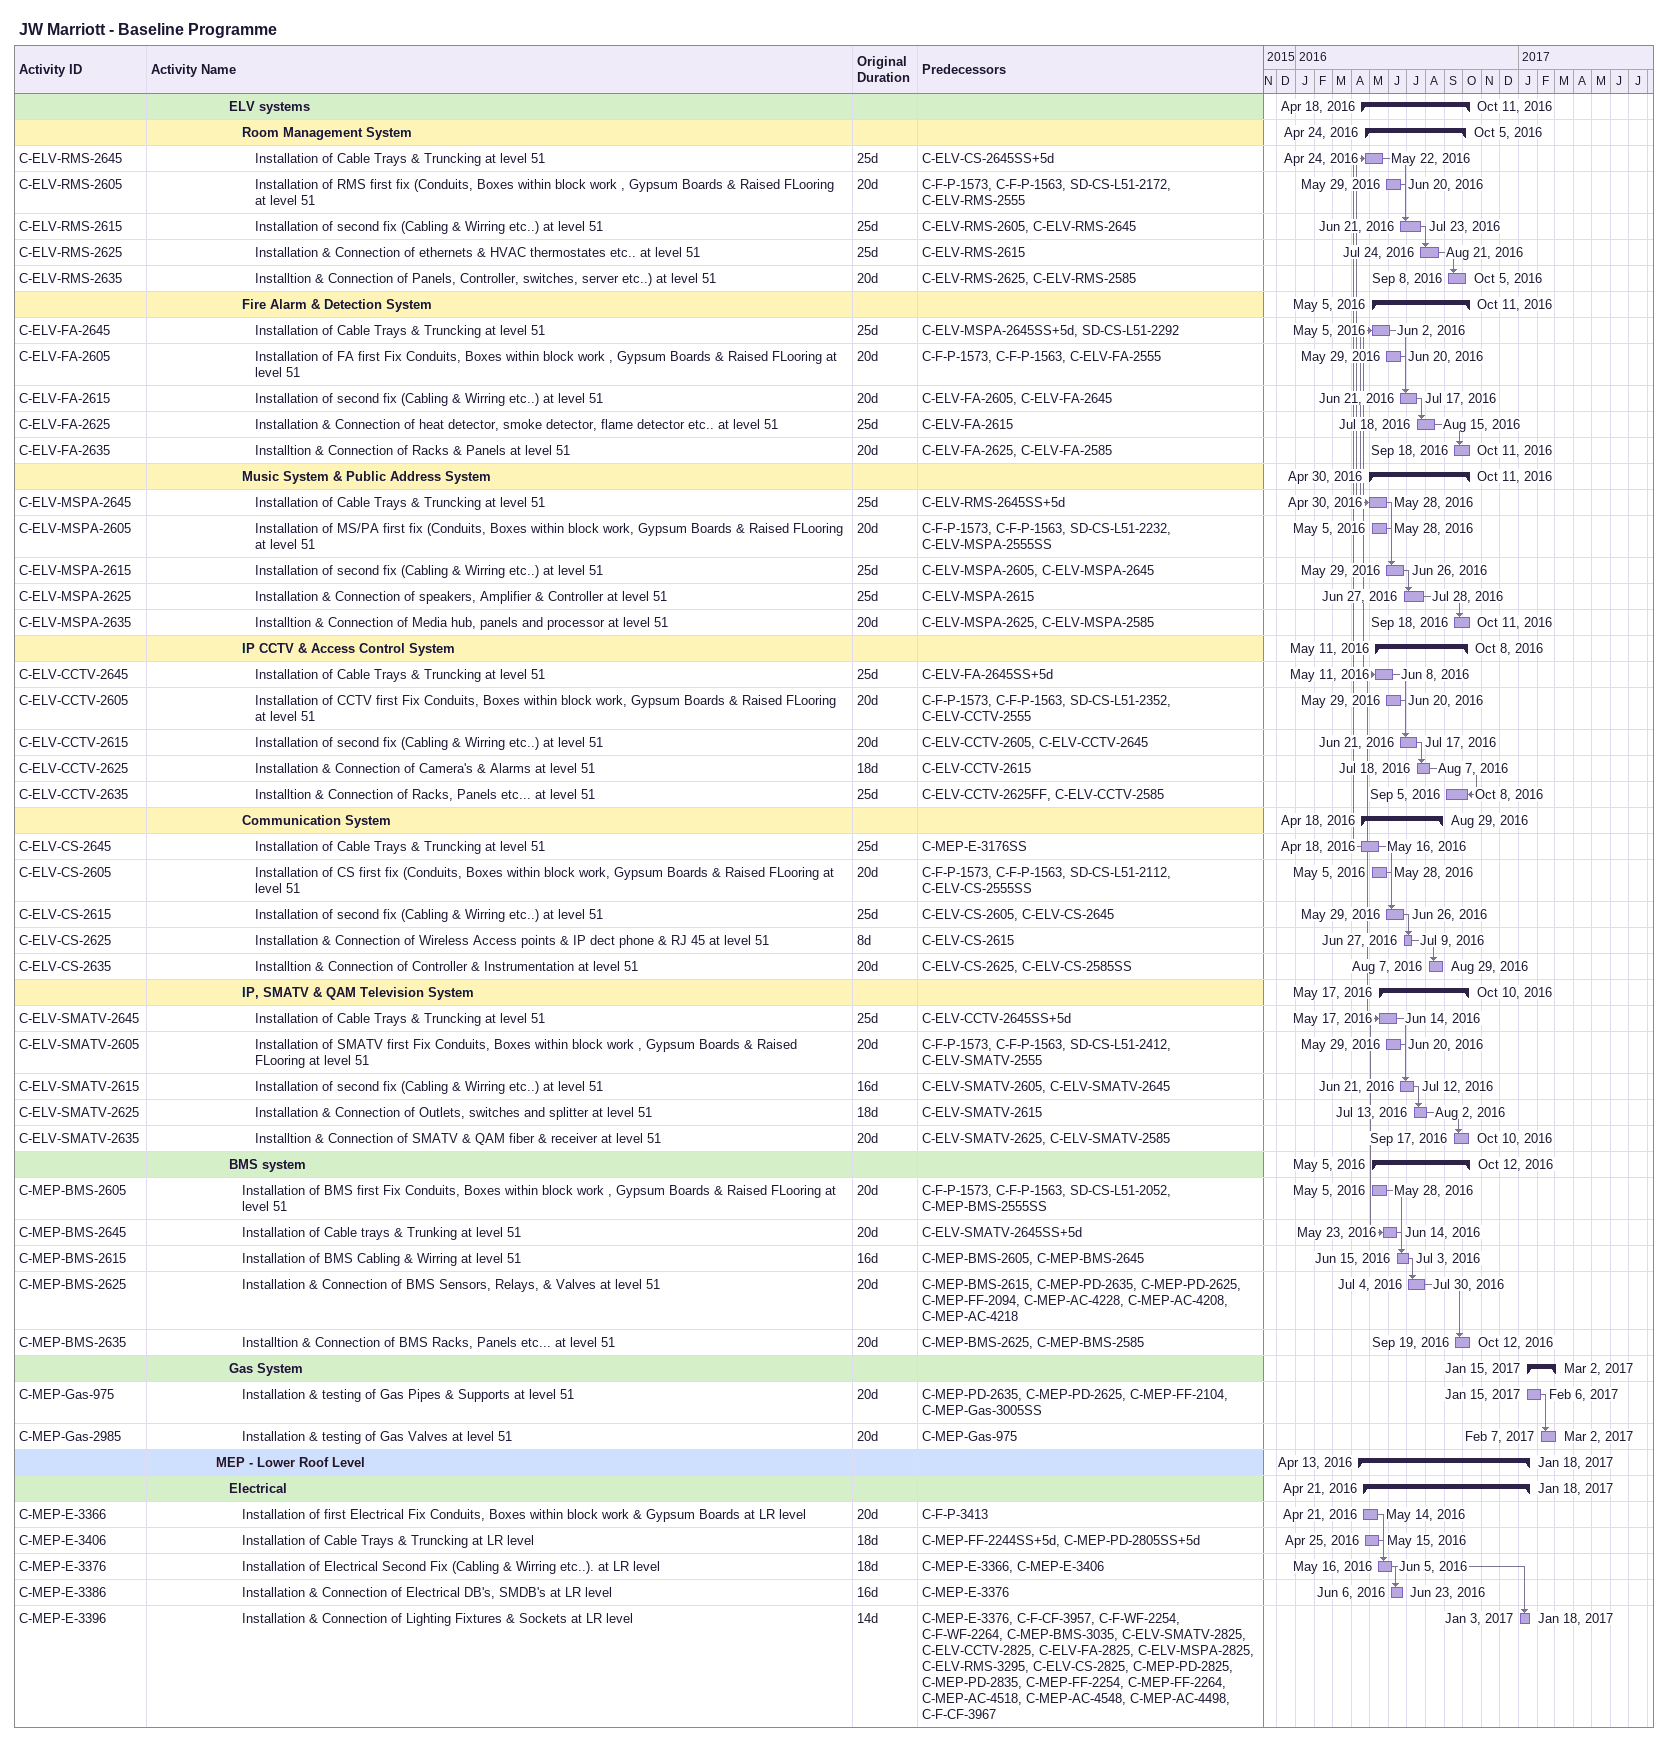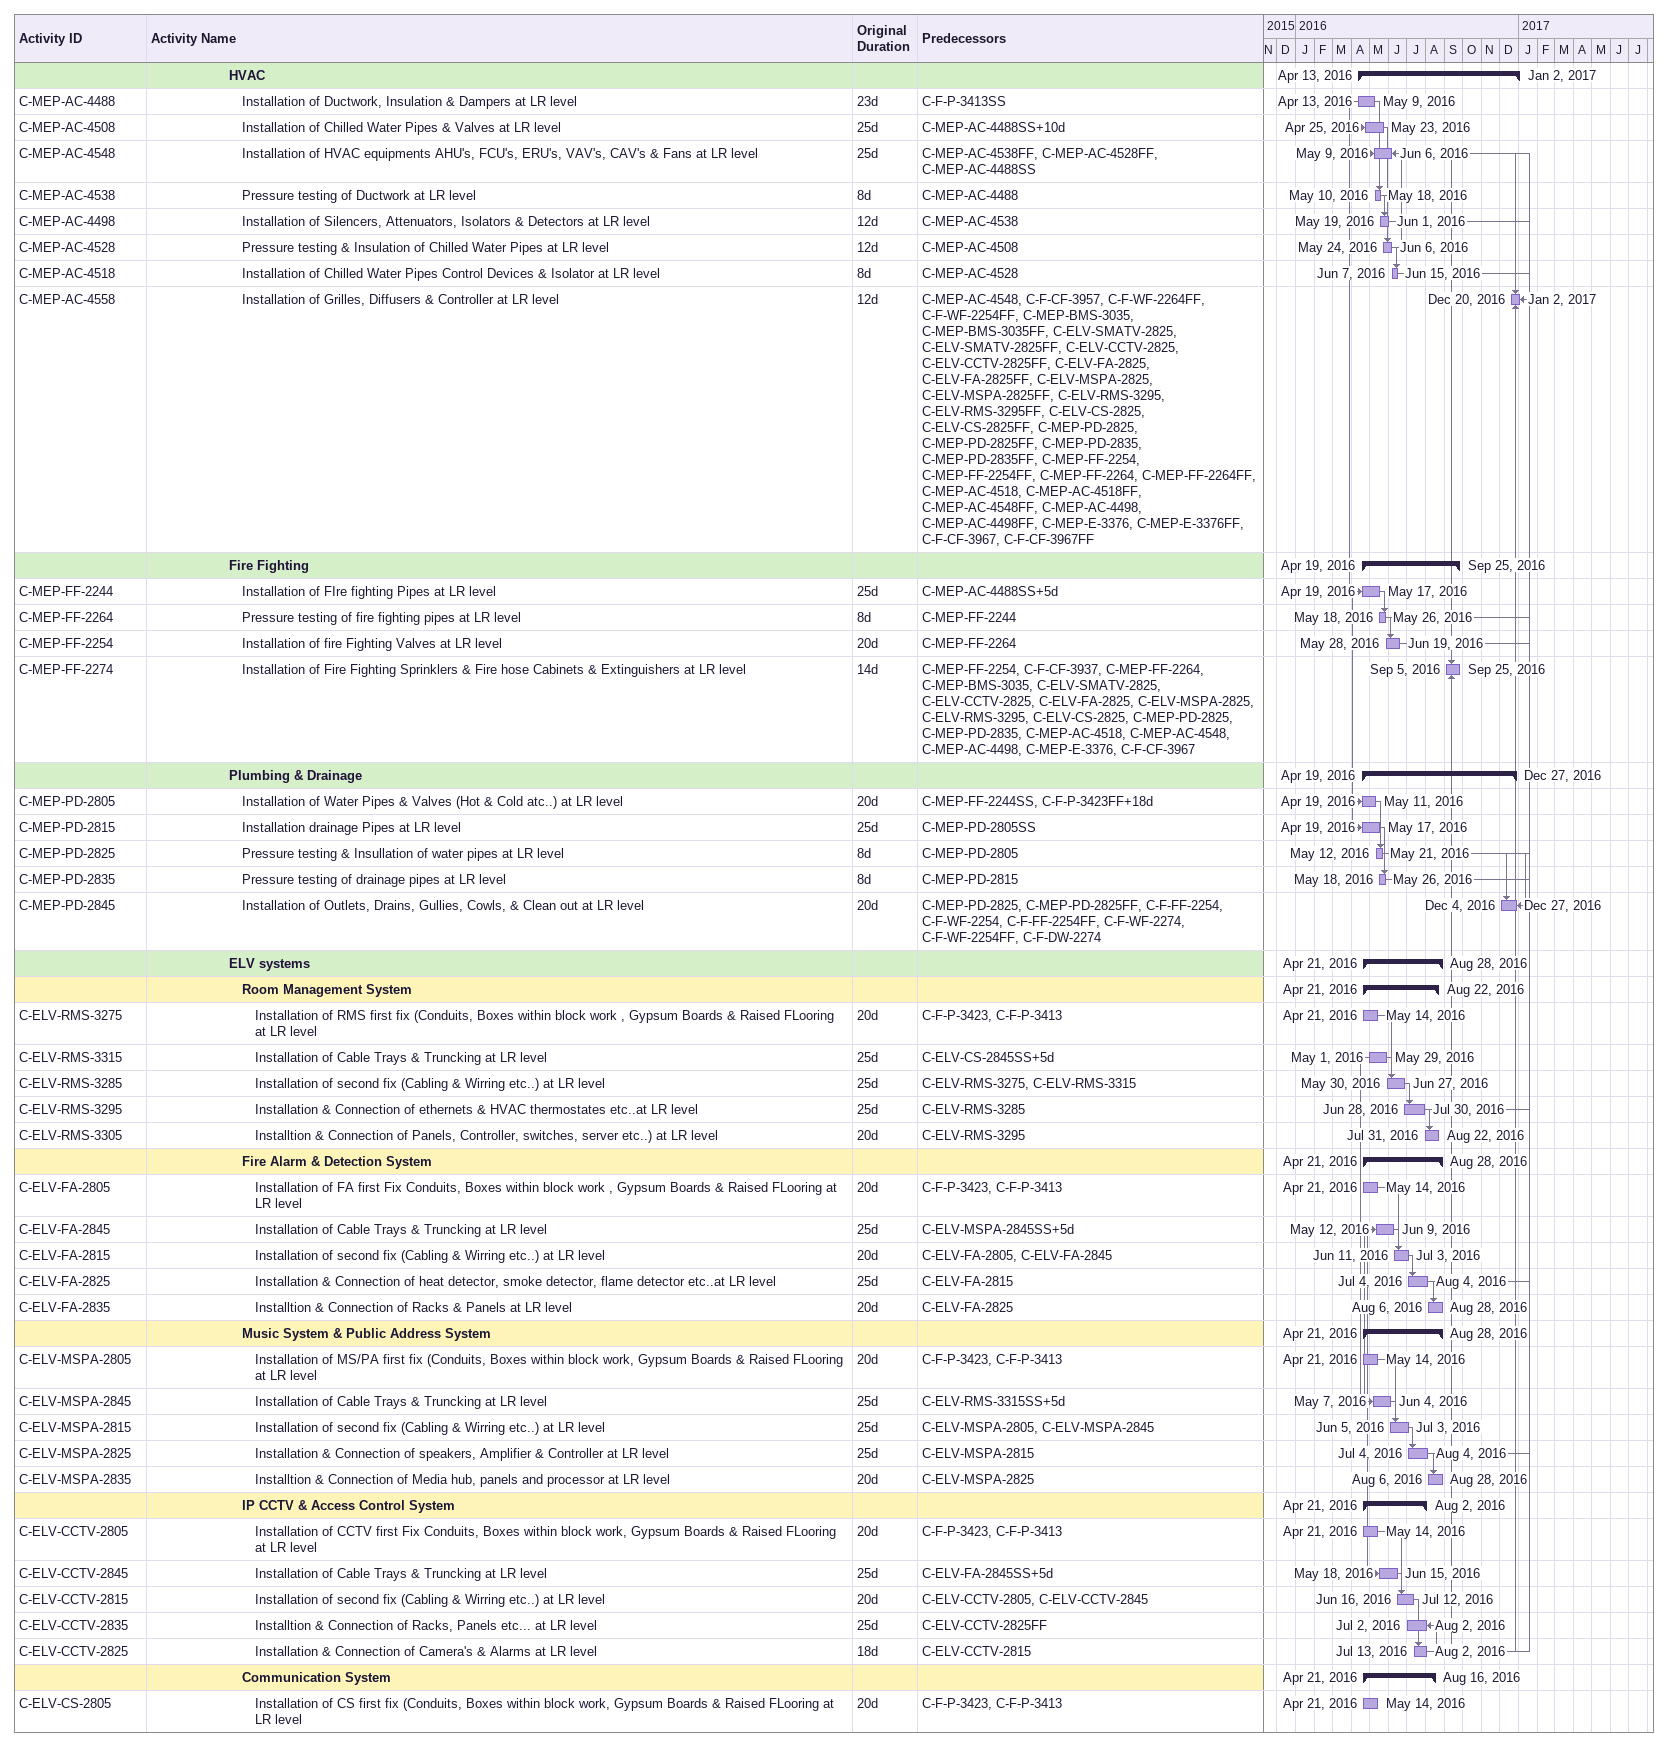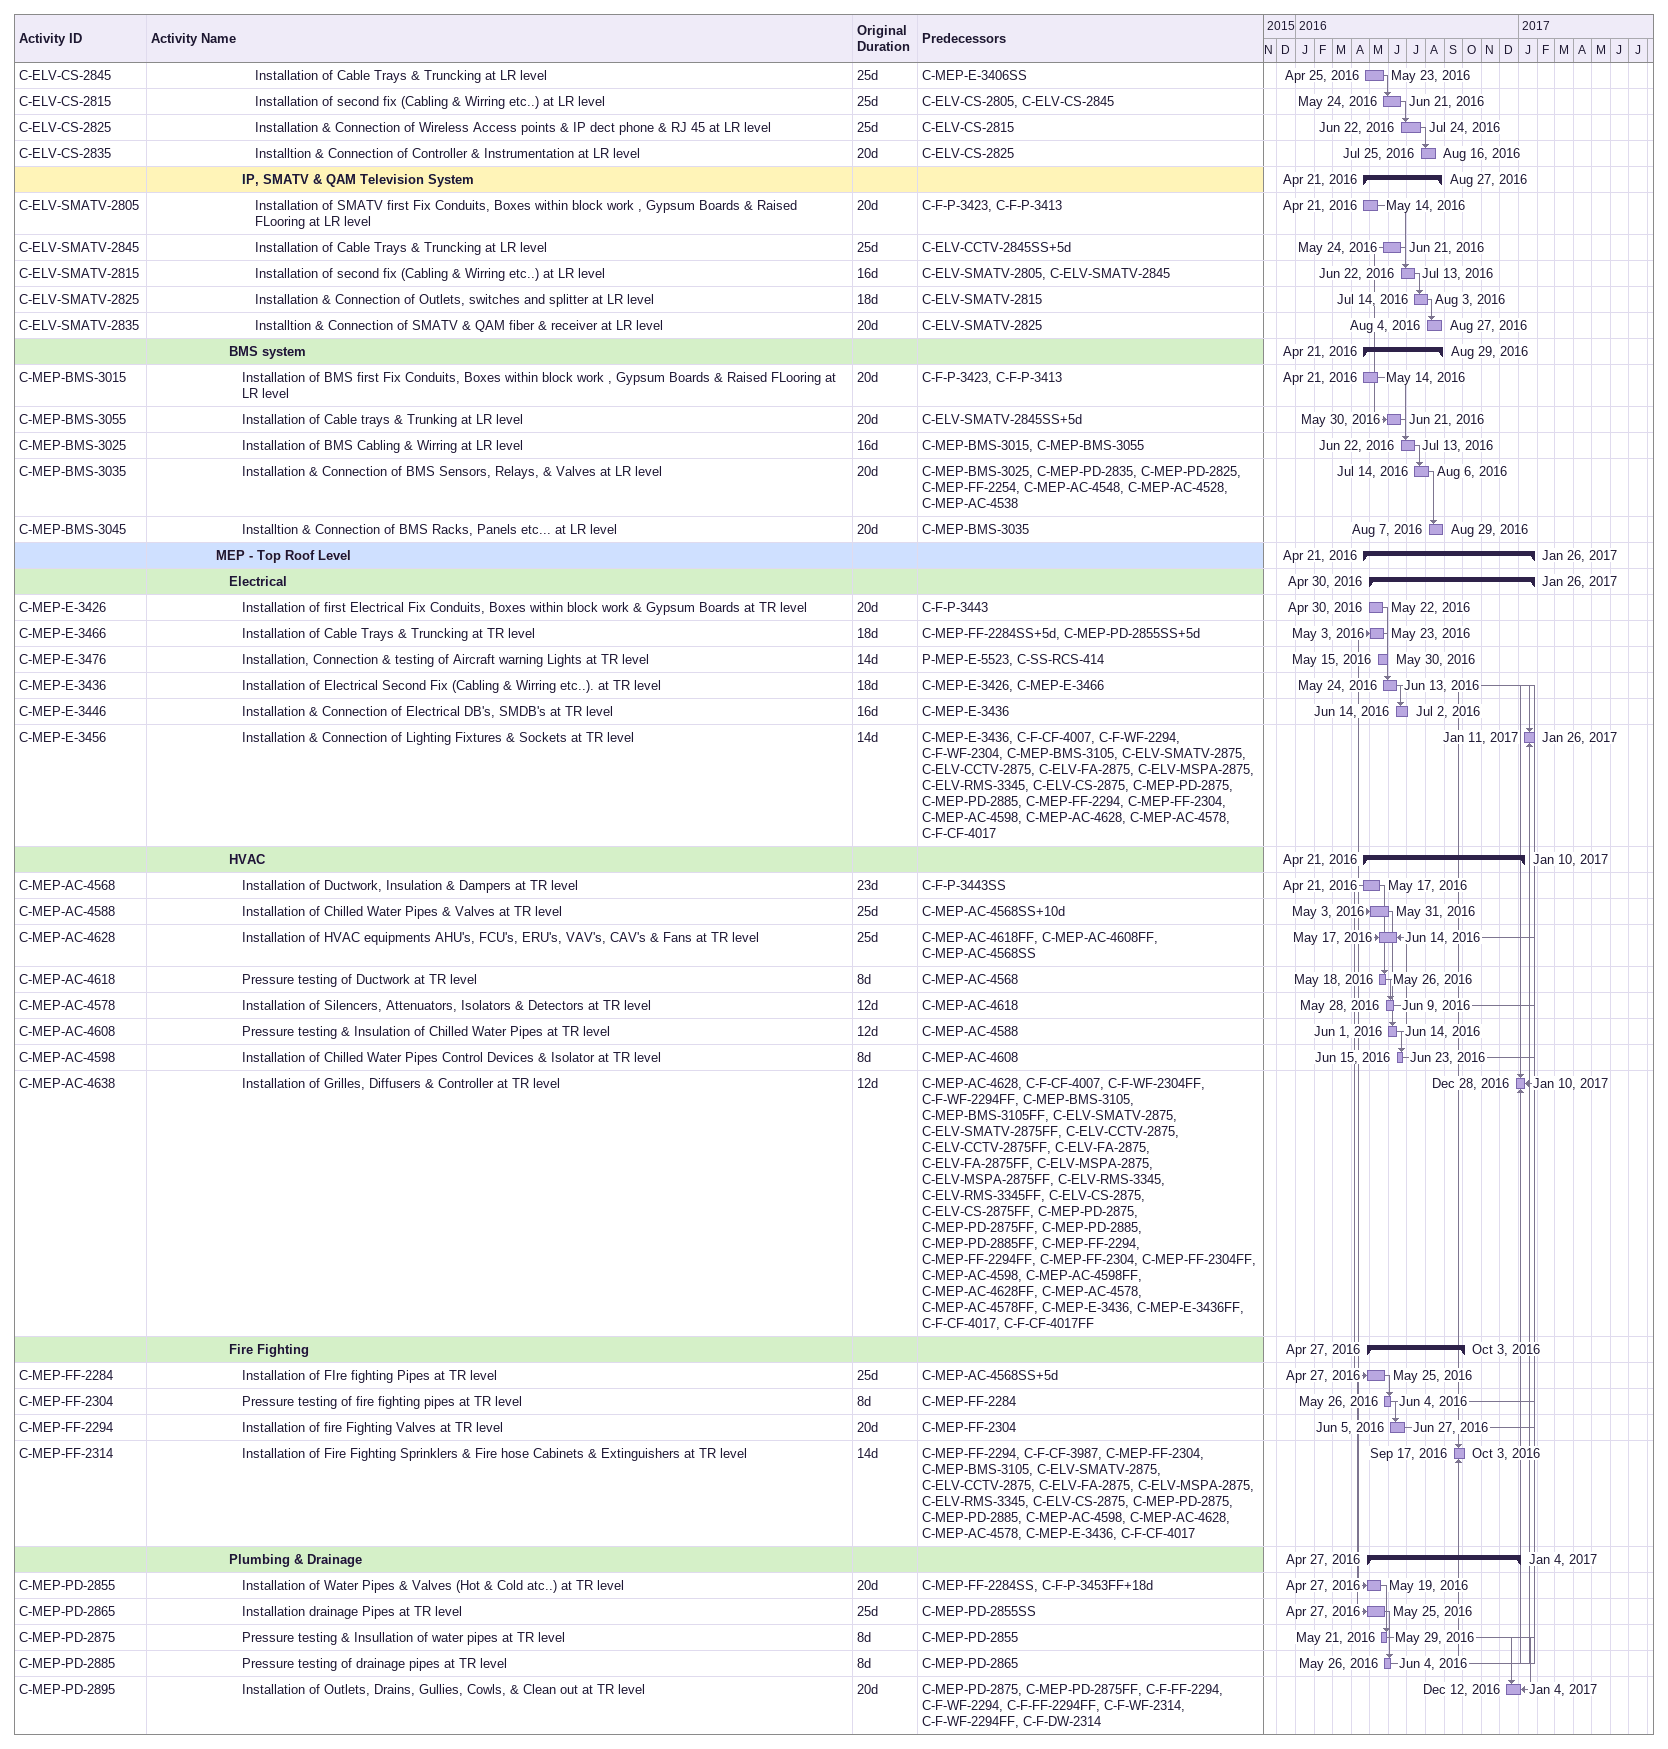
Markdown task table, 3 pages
JW Marriott - Baseline Programme

| ID | Level | Task | Original duration | Start | Finish | Predecessors |
|---|---|---|---|---|---|---|
|  | 7 | **ELV systems** |  | 2016-04-18 | 2016-10-11 |  |
|  | 8 | **Room Management System** |  | 2016-04-24 | 2016-10-05 |  |
| C-ELV-RMS-2645 | 9 | Installation of Cable Trays & Truncking at level 51 | 25d | 2016-04-24 | 2016-05-22 | C-ELV-CS-2645SS+5d |
| C-ELV-RMS-2605 | 9 | Installation of RMS first fix (Conduits, Boxes within block work , Gypsum Boards & Raised FLooring at level 51 | 20d | 2016-05-29 | 2016-06-20 | C-F-P-1573, C-F-P-1563, SD-CS-L51-2172, C-ELV-RMS-2555 |
| C-ELV-RMS-2615 | 9 | Installation of second fix (Cabling & Wirring etc..) at level 51 | 25d | 2016-06-21 | 2016-07-23 | C-ELV-RMS-2605, C-ELV-RMS-2645 |
| C-ELV-RMS-2625 | 9 | Installation & Connection of ethernets & HVAC thermostates etc.. at level 51 | 25d | 2016-07-24 | 2016-08-21 | C-ELV-RMS-2615 |
| C-ELV-RMS-2635 | 9 | Installtion & Connection of Panels, Controller, switches, server etc..) at level 51 | 20d | 2016-09-08 | 2016-10-05 | C-ELV-RMS-2625, C-ELV-RMS-2585 |
|  | 8 | **Fire Alarm & Detection System** |  | 2016-05-05 | 2016-10-11 |  |
| C-ELV-FA-2645 | 9 | Installation of Cable Trays & Truncking at level 51 | 25d | 2016-05-05 | 2016-06-02 | C-ELV-MSPA-2645SS+5d, SD-CS-L51-2292 |
| C-ELV-FA-2605 | 9 | Installation of FA first Fix Conduits, Boxes within block work , Gypsum Boards & Raised FLooring at level 51 | 20d | 2016-05-29 | 2016-06-20 | C-F-P-1573, C-F-P-1563, C-ELV-FA-2555 |
| C-ELV-FA-2615 | 9 | Installation of second fix (Cabling & Wirring etc..) at level 51 | 20d | 2016-06-21 | 2016-07-17 | C-ELV-FA-2605, C-ELV-FA-2645 |
| C-ELV-FA-2625 | 9 | Installation & Connection of heat detector, smoke detector, flame detector etc.. at level 51 | 25d | 2016-07-18 | 2016-08-15 | C-ELV-FA-2615 |
| C-ELV-FA-2635 | 9 | Installtion & Connection of Racks & Panels at level 51 | 20d | 2016-09-18 | 2016-10-11 | C-ELV-FA-2625, C-ELV-FA-2585 |
|  | 8 | **Music System & Public Address System** |  | 2016-04-30 | 2016-10-11 |  |
| C-ELV-MSPA-2645 | 9 | Installation of Cable Trays & Truncking at level 51 | 25d | 2016-04-30 | 2016-05-28 | C-ELV-RMS-2645SS+5d |
| C-ELV-MSPA-2605 | 9 | Installation of MS/PA first fix (Conduits, Boxes within block work, Gypsum Boards & Raised FLooring at level 51 | 20d | 2016-05-05 | 2016-05-28 | C-F-P-1573, C-F-P-1563, SD-CS-L51-2232, C-ELV-MSPA-2555SS |
| C-ELV-MSPA-2615 | 9 | Installation of second fix (Cabling & Wirring etc..) at level 51 | 25d | 2016-05-29 | 2016-06-26 | C-ELV-MSPA-2605, C-ELV-MSPA-2645 |
| C-ELV-MSPA-2625 | 9 | Installation & Connection of speakers, Amplifier & Controller at level 51 | 25d | 2016-06-27 | 2016-07-28 | C-ELV-MSPA-2615 |
| C-ELV-MSPA-2635 | 9 | Installtion & Connection of Media hub, panels and processor at level 51 | 20d | 2016-09-18 | 2016-10-11 | C-ELV-MSPA-2625, C-ELV-MSPA-2585 |
|  | 8 | **IP CCTV & Access Control System** |  | 2016-05-11 | 2016-10-08 |  |
| C-ELV-CCTV-2645 | 9 | Installation of Cable Trays & Truncking at level 51 | 25d | 2016-05-11 | 2016-06-08 | C-ELV-FA-2645SS+5d |
| C-ELV-CCTV-2605 | 9 | Installation of CCTV first Fix Conduits, Boxes within block work, Gypsum Boards & Raised FLooring at level 51 | 20d | 2016-05-29 | 2016-06-20 | C-F-P-1573, C-F-P-1563, SD-CS-L51-2352, C-ELV-CCTV-2555 |
| C-ELV-CCTV-2615 | 9 | Installation of second fix (Cabling & Wirring etc..) at level 51 | 20d | 2016-06-21 | 2016-07-17 | C-ELV-CCTV-2605, C-ELV-CCTV-2645 |
| C-ELV-CCTV-2625 | 9 | Installation & Connection of Camera's & Alarms at level 51 | 18d | 2016-07-18 | 2016-08-07 | C-ELV-CCTV-2615 |
| C-ELV-CCTV-2635 | 9 | Installtion & Connection of Racks, Panels etc... at level 51 | 25d | 2016-09-05 | 2016-10-08 | C-ELV-CCTV-2625FF, C-ELV-CCTV-2585 |
|  | 8 | **Communication System** |  | 2016-04-18 | 2016-08-29 |  |
| C-ELV-CS-2645 | 9 | Installation of Cable Trays & Truncking at level 51 | 25d | 2016-04-18 | 2016-05-16 | C-MEP-E-3176SS |
| C-ELV-CS-2605 | 9 | Installation of CS first fix (Conduits, Boxes within block work, Gypsum Boards & Raised FLooring at level 51 | 20d | 2016-05-05 | 2016-05-28 | C-F-P-1573, C-F-P-1563, SD-CS-L51-2112, C-ELV-CS-2555SS |
| C-ELV-CS-2615 | 9 | Installation of second fix (Cabling & Wirring etc..) at level 51 | 25d | 2016-05-29 | 2016-06-26 | C-ELV-CS-2605, C-ELV-CS-2645 |
| C-ELV-CS-2625 | 9 | Installation & Connection of Wireless Access points & IP dect phone & RJ 45 at level 51 | 8d | 2016-06-27 | 2016-07-09 | C-ELV-CS-2615 |
| C-ELV-CS-2635 | 9 | Installtion & Connection of Controller & Instrumentation at level 51 | 20d | 2016-08-07 | 2016-08-29 | C-ELV-CS-2625, C-ELV-CS-2585SS |
|  | 8 | **IP, SMATV & QAM Television System** |  | 2016-05-17 | 2016-10-10 |  |
| C-ELV-SMATV-2645 | 9 | Installation of Cable Trays & Truncking at level 51 | 25d | 2016-05-17 | 2016-06-14 | C-ELV-CCTV-2645SS+5d |
| C-ELV-SMATV-2605 | 9 | Installation of SMATV first Fix Conduits, Boxes within block work , Gypsum Boards & Raised FLooring at level 51 | 20d | 2016-05-29 | 2016-06-20 | C-F-P-1573, C-F-P-1563, SD-CS-L51-2412, C-ELV-SMATV-2555 |
| C-ELV-SMATV-2615 | 9 | Installation of second fix (Cabling & Wirring etc..) at level 51 | 16d | 2016-06-21 | 2016-07-12 | C-ELV-SMATV-2605, C-ELV-SMATV-2645 |
| C-ELV-SMATV-2625 | 9 | Installation & Connection of Outlets, switches and splitter at level 51 | 18d | 2016-07-13 | 2016-08-02 | C-ELV-SMATV-2615 |
| C-ELV-SMATV-2635 | 9 | Installtion & Connection of SMATV & QAM fiber & receiver at level 51 | 20d | 2016-09-17 | 2016-10-10 | C-ELV-SMATV-2625, C-ELV-SMATV-2585 |
|  | 7 | **BMS system** |  | 2016-05-05 | 2016-10-12 |  |
| C-MEP-BMS-2605 | 8 | Installation of BMS first Fix Conduits, Boxes within block work , Gypsum Boards & Raised FLooring at level 51 | 20d | 2016-05-05 | 2016-05-28 | C-F-P-1573, C-F-P-1563, SD-CS-L51-2052, C-MEP-BMS-2555SS |
| C-MEP-BMS-2645 | 8 | Installation of Cable trays & Trunking at level 51 | 20d | 2016-05-23 | 2016-06-14 | C-ELV-SMATV-2645SS+5d |
| C-MEP-BMS-2615 | 8 | Installation of BMS Cabling & Wirring at level 51 | 16d | 2016-06-15 | 2016-07-03 | C-MEP-BMS-2605, C-MEP-BMS-2645 |
| C-MEP-BMS-2625 | 8 | Installation & Connection of BMS Sensors, Relays, & Valves at level 51 | 20d | 2016-07-04 | 2016-07-30 | C-MEP-BMS-2615, C-MEP-PD-2635, C-MEP-PD-2625, C-MEP-FF-2094, C-MEP-AC-4228, C-MEP-AC-4208, C-MEP-AC-4218 |
| C-MEP-BMS-2635 | 8 | Installtion & Connection of BMS Racks, Panels etc... at level 51 | 20d | 2016-09-19 | 2016-10-12 | C-MEP-BMS-2625, C-MEP-BMS-2585 |
|  | 7 | **Gas System** |  | 2017-01-15 | 2017-03-02 |  |
| C-MEP-Gas-975 | 8 | Installation & testing of Gas Pipes & Supports at level 51 | 20d | 2017-01-15 | 2017-02-06 | C-MEP-PD-2635, C-MEP-PD-2625, C-MEP-FF-2104, C-MEP-Gas-3005SS |
| C-MEP-Gas-2985 | 8 | Installation & testing of Gas Valves at level 51 | 20d | 2017-02-07 | 2017-03-02 | C-MEP-Gas-975 |
|  | 6 | **MEP - Lower Roof Level** |  | 2016-04-13 | 2017-01-18 |  |
|  | 7 | **Electrical** |  | 2016-04-21 | 2017-01-18 |  |
| C-MEP-E-3366 | 8 | Installation of first Electrical Fix Conduits, Boxes within block work & Gypsum Boards at LR level | 20d | 2016-04-21 | 2016-05-14 | C-F-P-3413 |
| C-MEP-E-3406 | 8 | Installation of Cable Trays & Truncking at LR level | 18d | 2016-04-25 | 2016-05-15 | C-MEP-FF-2244SS+5d, C-MEP-PD-2805SS+5d |
| C-MEP-E-3376 | 8 | Installation of Electrical Second Fix (Cabling & Wirring etc..). at LR level | 18d | 2016-05-16 | 2016-06-05 | C-MEP-E-3366, C-MEP-E-3406 |
| C-MEP-E-3386 | 8 | Installation & Connection of Electrical DB's, SMDB's at LR level | 16d | 2016-06-06 | 2016-06-23 | C-MEP-E-3376 |
| C-MEP-E-3396 | 8 | Installation & Connection of Lighting Fixtures & Sockets at LR level | 14d | 2017-01-03 | 2017-01-18 | C-MEP-E-3376, C-F-CF-3957, C-F-WF-2254, C-F-WF-2264, C-MEP-BMS-3035, C-ELV-SMATV-2825, C-ELV-CCTV-2825, C-ELV-FA-2825, C-ELV-MSPA-2825, C-ELV-RMS-3295, C-ELV-CS-2825, C-MEP-PD-2825, C-MEP-PD-2835, C-MEP-FF-2254, C-MEP-FF-2264, C-MEP-AC-4518, C-MEP-AC-4548, C-MEP-AC-4498, C-F-CF-3967 |
|  | 7 | **HVAC** |  | 2016-04-13 | 2017-01-02 |  |
| C-MEP-AC-4488 | 8 | Installation of Ductwork, Insulation & Dampers at LR level | 23d | 2016-04-13 | 2016-05-09 | C-F-P-3413SS |
| C-MEP-AC-4508 | 8 | Installation of Chilled Water Pipes & Valves at LR level | 25d | 2016-04-25 | 2016-05-23 | C-MEP-AC-4488SS+10d |
| C-MEP-AC-4548 | 8 | Installation of HVAC equipments AHU's, FCU's, ERU's, VAV's, CAV's & Fans at LR level | 25d | 2016-05-09 | 2016-06-06 | C-MEP-AC-4538FF, C-MEP-AC-4528FF, C-MEP-AC-4488SS |
| C-MEP-AC-4538 | 8 | Pressure testing of Ductwork at LR level | 8d | 2016-05-10 | 2016-05-18 | C-MEP-AC-4488 |
| C-MEP-AC-4498 | 8 | Installation of Silencers, Attenuators, Isolators & Detectors at LR level | 12d | 2016-05-19 | 2016-06-01 | C-MEP-AC-4538 |
| C-MEP-AC-4528 | 8 | Pressure testing & Insulation of Chilled Water Pipes at LR level | 12d | 2016-05-24 | 2016-06-06 | C-MEP-AC-4508 |
| C-MEP-AC-4518 | 8 | Installation of Chilled Water Pipes Control Devices & Isolator at LR level | 8d | 2016-06-07 | 2016-06-15 | C-MEP-AC-4528 |
| C-MEP-AC-4558 | 8 | Installation of Grilles, Diffusers & Controller at LR level | 12d | 2016-12-20 | 2017-01-02 | C-MEP-AC-4548, C-F-CF-3957, C-F-WF-2264FF, C-F-WF-2254FF, C-MEP-BMS-3035, C-MEP-BMS-3035FF, C-ELV-SMATV-2825, C-ELV-SMATV-2825FF, C-ELV-CCTV-2825, C-ELV-CCTV-2825FF, C-ELV-FA-2825, C-ELV-FA-2825FF, C-ELV-MSPA-2825, C-ELV-MSPA-2825FF, C-ELV-RMS-3295, C-ELV-RMS-3295FF, C-ELV-CS-2825, C-ELV-CS-2825FF, C-MEP-PD-2825, C-MEP-PD-2825FF, C-MEP-PD-2835, C-MEP-PD-2835FF, C-MEP-FF-2254, C-MEP-FF-2254FF, C-MEP-FF-2264, C-MEP-FF-2264FF, C-MEP-AC-4518, C-MEP-AC-4518FF, C-MEP-AC-4548FF, C-MEP-AC-4498, C-MEP-AC-4498FF, C-MEP-E-3376, C-MEP-E-3376FF, C-F-CF-3967, C-F-CF-3967FF |
|  | 7 | **Fire Fighting** |  | 2016-04-19 | 2016-09-25 |  |
| C-MEP-FF-2244 | 8 | Installation of FIre fighting Pipes at LR level | 25d | 2016-04-19 | 2016-05-17 | C-MEP-AC-4488SS+5d |
| C-MEP-FF-2264 | 8 | Pressure testing of fire fighting pipes at LR level | 8d | 2016-05-18 | 2016-05-26 | C-MEP-FF-2244 |
| C-MEP-FF-2254 | 8 | Installation of fire Fighting Valves at LR level | 20d | 2016-05-28 | 2016-06-19 | C-MEP-FF-2264 |
| C-MEP-FF-2274 | 8 | Installation of Fire Fighting Sprinklers & Fire hose Cabinets & Extinguishers at LR level | 14d | 2016-09-05 | 2016-09-25 | C-MEP-FF-2254, C-F-CF-3937, C-MEP-FF-2264, C-MEP-BMS-3035, C-ELV-SMATV-2825, C-ELV-CCTV-2825, C-ELV-FA-2825, C-ELV-MSPA-2825, C-ELV-RMS-3295, C-ELV-CS-2825, C-MEP-PD-2825, C-MEP-PD-2835, C-MEP-AC-4518, C-MEP-AC-4548, C-MEP-AC-4498, C-MEP-E-3376, C-F-CF-3967 |
|  | 7 | **Plumbing & Drainage** |  | 2016-04-19 | 2016-12-27 |  |
| C-MEP-PD-2805 | 8 | Installation of Water Pipes & Valves (Hot & Cold atc..) at LR level | 20d | 2016-04-19 | 2016-05-11 | C-MEP-FF-2244SS, C-F-P-3423FF+18d |
| C-MEP-PD-2815 | 8 | Installation drainage Pipes at LR level | 25d | 2016-04-19 | 2016-05-17 | C-MEP-PD-2805SS |
| C-MEP-PD-2825 | 8 | Pressure testing & Insullation of water pipes at LR level | 8d | 2016-05-12 | 2016-05-21 | C-MEP-PD-2805 |
| C-MEP-PD-2835 | 8 | Pressure testing of drainage pipes at LR level | 8d | 2016-05-18 | 2016-05-26 | C-MEP-PD-2815 |
| C-MEP-PD-2845 | 8 | Installation of Outlets, Drains, Gullies, Cowls, & Clean out at LR level | 20d | 2016-12-04 | 2016-12-27 | C-MEP-PD-2825, C-MEP-PD-2825FF, C-F-FF-2254, C-F-WF-2254, C-F-FF-2254FF, C-F-WF-2274, C-F-WF-2254FF, C-F-DW-2274 |
|  | 7 | **ELV systems** |  | 2016-04-21 | 2016-08-28 |  |
|  | 8 | **Room Management System** |  | 2016-04-21 | 2016-08-22 |  |
| C-ELV-RMS-3275 | 9 | Installation of RMS first fix (Conduits, Boxes within block work , Gypsum Boards & Raised FLooring at LR level | 20d | 2016-04-21 | 2016-05-14 | C-F-P-3423, C-F-P-3413 |
| C-ELV-RMS-3315 | 9 | Installation of Cable Trays & Truncking at LR level | 25d | 2016-05-01 | 2016-05-29 | C-ELV-CS-2845SS+5d |
| C-ELV-RMS-3285 | 9 | Installation of second fix (Cabling & Wirring etc..) at LR level | 25d | 2016-05-30 | 2016-06-27 | C-ELV-RMS-3275, C-ELV-RMS-3315 |
| C-ELV-RMS-3295 | 9 | Installation & Connection of ethernets & HVAC thermostates etc..at LR level | 25d | 2016-06-28 | 2016-07-30 | C-ELV-RMS-3285 |
| C-ELV-RMS-3305 | 9 | Installtion & Connection of Panels, Controller, switches, server etc..) at LR level | 20d | 2016-07-31 | 2016-08-22 | C-ELV-RMS-3295 |
|  | 8 | **Fire Alarm & Detection System** |  | 2016-04-21 | 2016-08-28 |  |
| C-ELV-FA-2805 | 9 | Installation of FA first Fix Conduits, Boxes within block work , Gypsum Boards & Raised FLooring at LR level | 20d | 2016-04-21 | 2016-05-14 | C-F-P-3423, C-F-P-3413 |
| C-ELV-FA-2845 | 9 | Installation of Cable Trays & Truncking at LR level | 25d | 2016-05-12 | 2016-06-09 | C-ELV-MSPA-2845SS+5d |
| C-ELV-FA-2815 | 9 | Installation of second fix (Cabling & Wirring etc..) at LR level | 20d | 2016-06-11 | 2016-07-03 | C-ELV-FA-2805, C-ELV-FA-2845 |
| C-ELV-FA-2825 | 9 | Installation & Connection of heat detector, smoke detector, flame detector etc..at LR level | 25d | 2016-07-04 | 2016-08-04 | C-ELV-FA-2815 |
| C-ELV-FA-2835 | 9 | Installtion & Connection of Racks & Panels at LR level | 20d | 2016-08-06 | 2016-08-28 | C-ELV-FA-2825 |
|  | 8 | **Music System & Public Address System** |  | 2016-04-21 | 2016-08-28 |  |
| C-ELV-MSPA-2805 | 9 | Installation of MS/PA first fix (Conduits, Boxes within block work, Gypsum Boards & Raised FLooring at LR level | 20d | 2016-04-21 | 2016-05-14 | C-F-P-3423, C-F-P-3413 |
| C-ELV-MSPA-2845 | 9 | Installation of Cable Trays & Truncking at LR level | 25d | 2016-05-07 | 2016-06-04 | C-ELV-RMS-3315SS+5d |
| C-ELV-MSPA-2815 | 9 | Installation of second fix (Cabling & Wirring etc..) at LR level | 25d | 2016-06-05 | 2016-07-03 | C-ELV-MSPA-2805, C-ELV-MSPA-2845 |
| C-ELV-MSPA-2825 | 9 | Installation & Connection of speakers, Amplifier & Controller at LR level | 25d | 2016-07-04 | 2016-08-04 | C-ELV-MSPA-2815 |
| C-ELV-MSPA-2835 | 9 | Installtion & Connection of Media hub, panels and processor at LR level | 20d | 2016-08-06 | 2016-08-28 | C-ELV-MSPA-2825 |
|  | 8 | **IP CCTV & Access Control System** |  | 2016-04-21 | 2016-08-02 |  |
| C-ELV-CCTV-2805 | 9 | Installation of CCTV first Fix Conduits, Boxes within block work, Gypsum Boards & Raised FLooring at LR level | 20d | 2016-04-21 | 2016-05-14 | C-F-P-3423, C-F-P-3413 |
| C-ELV-CCTV-2845 | 9 | Installation of Cable Trays & Truncking at LR level | 25d | 2016-05-18 | 2016-06-15 | C-ELV-FA-2845SS+5d |
| C-ELV-CCTV-2815 | 9 | Installation of second fix (Cabling & Wirring etc..) at LR level | 20d | 2016-06-16 | 2016-07-12 | C-ELV-CCTV-2805, C-ELV-CCTV-2845 |
| C-ELV-CCTV-2835 | 9 | Installtion & Connection of Racks, Panels etc... at LR level | 25d | 2016-07-02 | 2016-08-02 | C-ELV-CCTV-2825FF |
| C-ELV-CCTV-2825 | 9 | Installation & Connection of Camera's & Alarms at LR level | 18d | 2016-07-13 | 2016-08-02 | C-ELV-CCTV-2815 |
|  | 8 | **Communication System** |  | 2016-04-21 | 2016-08-16 |  |
| C-ELV-CS-2805 | 9 | Installation of CS first fix (Conduits, Boxes within block work, Gypsum Boards & Raised FLooring at LR level | 20d | 2016-04-21 | 2016-05-14 | C-F-P-3423, C-F-P-3413 |
| C-ELV-CS-2845 | 9 | Installation of Cable Trays & Truncking at LR level | 25d | 2016-04-25 | 2016-05-23 | C-MEP-E-3406SS |
| C-ELV-CS-2815 | 9 | Installation of second fix (Cabling & Wirring etc..) at LR level | 25d | 2016-05-24 | 2016-06-21 | C-ELV-CS-2805, C-ELV-CS-2845 |
| C-ELV-CS-2825 | 9 | Installation & Connection of Wireless Access points & IP dect phone & RJ 45 at LR level | 25d | 2016-06-22 | 2016-07-24 | C-ELV-CS-2815 |
| C-ELV-CS-2835 | 9 | Installtion & Connection of Controller & Instrumentation at LR level | 20d | 2016-07-25 | 2016-08-16 | C-ELV-CS-2825 |
|  | 8 | **IP, SMATV & QAM Television System** |  | 2016-04-21 | 2016-08-27 |  |
| C-ELV-SMATV-2805 | 9 | Installation of SMATV first Fix Conduits, Boxes within block work , Gypsum Boards & Raised FLooring at LR level | 20d | 2016-04-21 | 2016-05-14 | C-F-P-3423, C-F-P-3413 |
| C-ELV-SMATV-2845 | 9 | Installation of Cable Trays & Truncking at LR level | 25d | 2016-05-24 | 2016-06-21 | C-ELV-CCTV-2845SS+5d |
| C-ELV-SMATV-2815 | 9 | Installation of second fix (Cabling & Wirring etc..) at LR level | 16d | 2016-06-22 | 2016-07-13 | C-ELV-SMATV-2805, C-ELV-SMATV-2845 |
| C-ELV-SMATV-2825 | 9 | Installation & Connection of Outlets, switches and splitter at LR level | 18d | 2016-07-14 | 2016-08-03 | C-ELV-SMATV-2815 |
| C-ELV-SMATV-2835 | 9 | Installtion & Connection of SMATV & QAM fiber & receiver at LR level | 20d | 2016-08-04 | 2016-08-27 | C-ELV-SMATV-2825 |
|  | 7 | **BMS system** |  | 2016-04-21 | 2016-08-29 |  |
| C-MEP-BMS-3015 | 8 | Installation of BMS first Fix Conduits, Boxes within block work , Gypsum Boards & Raised FLooring at LR level | 20d | 2016-04-21 | 2016-05-14 | C-F-P-3423, C-F-P-3413 |
| C-MEP-BMS-3055 | 8 | Installation of Cable trays & Trunking at LR level | 20d | 2016-05-30 | 2016-06-21 | C-ELV-SMATV-2845SS+5d |
| C-MEP-BMS-3025 | 8 | Installation of BMS Cabling & Wirring at LR level | 16d | 2016-06-22 | 2016-07-13 | C-MEP-BMS-3015, C-MEP-BMS-3055 |
| C-MEP-BMS-3035 | 8 | Installation & Connection of BMS Sensors, Relays, & Valves at LR level | 20d | 2016-07-14 | 2016-08-06 | C-MEP-BMS-3025, C-MEP-PD-2835, C-MEP-PD-2825, C-MEP-FF-2254, C-MEP-AC-4548, C-MEP-AC-4528, C-MEP-AC-4538 |
| C-MEP-BMS-3045 | 8 | Installtion & Connection of BMS Racks, Panels etc... at LR level | 20d | 2016-08-07 | 2016-08-29 | C-MEP-BMS-3035 |
|  | 6 | **MEP - Top Roof Level** |  | 2016-04-21 | 2017-01-26 |  |
|  | 7 | **Electrical** |  | 2016-04-30 | 2017-01-26 |  |
| C-MEP-E-3426 | 8 | Installation of first Electrical Fix Conduits, Boxes within block work & Gypsum Boards at TR level | 20d | 2016-04-30 | 2016-05-22 | C-F-P-3443 |
| C-MEP-E-3466 | 8 | Installation of Cable Trays & Truncking at TR level | 18d | 2016-05-03 | 2016-05-23 | C-MEP-FF-2284SS+5d, C-MEP-PD-2855SS+5d |
| C-MEP-E-3476 | 8 | Installation, Connection & testing of Aircraft warning Lights at TR level | 14d | 2016-05-15 | 2016-05-30 | P-MEP-E-5523, C-SS-RCS-414 |
| C-MEP-E-3436 | 8 | Installation of Electrical Second Fix (Cabling & Wirring etc..). at TR level | 18d | 2016-05-24 | 2016-06-13 | C-MEP-E-3426, C-MEP-E-3466 |
| C-MEP-E-3446 | 8 | Installation & Connection of Electrical DB's, SMDB's at TR level | 16d | 2016-06-14 | 2016-07-02 | C-MEP-E-3436 |
| C-MEP-E-3456 | 8 | Installation & Connection of Lighting Fixtures & Sockets at TR level | 14d | 2017-01-11 | 2017-01-26 | C-MEP-E-3436, C-F-CF-4007, C-F-WF-2294, C-F-WF-2304, C-MEP-BMS-3105, C-ELV-SMATV-2875, C-ELV-CCTV-2875, C-ELV-FA-2875, C-ELV-MSPA-2875, C-ELV-RMS-3345, C-ELV-CS-2875, C-MEP-PD-2875, C-MEP-PD-2885, C-MEP-FF-2294, C-MEP-FF-2304, C-MEP-AC-4598, C-MEP-AC-4628, C-MEP-AC-4578, C-F-CF-4017 |
|  | 7 | **HVAC** |  | 2016-04-21 | 2017-01-10 |  |
| C-MEP-AC-4568 | 8 | Installation of Ductwork, Insulation & Dampers at TR level | 23d | 2016-04-21 | 2016-05-17 | C-F-P-3443SS |
| C-MEP-AC-4588 | 8 | Installation of Chilled Water Pipes & Valves at TR level | 25d | 2016-05-03 | 2016-05-31 | C-MEP-AC-4568SS+10d |
| C-MEP-AC-4628 | 8 | Installation of HVAC equipments AHU's, FCU's, ERU's, VAV's, CAV's & Fans at TR level | 25d | 2016-05-17 | 2016-06-14 | C-MEP-AC-4618FF, C-MEP-AC-4608FF, C-MEP-AC-4568SS |
| C-MEP-AC-4618 | 8 | Pressure testing of Ductwork at TR level | 8d | 2016-05-18 | 2016-05-26 | C-MEP-AC-4568 |
| C-MEP-AC-4578 | 8 | Installation of Silencers, Attenuators, Isolators & Detectors at TR level | 12d | 2016-05-28 | 2016-06-09 | C-MEP-AC-4618 |
| C-MEP-AC-4608 | 8 | Pressure testing & Insulation of Chilled Water Pipes at TR level | 12d | 2016-06-01 | 2016-06-14 | C-MEP-AC-4588 |
| C-MEP-AC-4598 | 8 | Installation of Chilled Water Pipes Control Devices & Isolator at TR level | 8d | 2016-06-15 | 2016-06-23 | C-MEP-AC-4608 |
| C-MEP-AC-4638 | 8 | Installation of Grilles, Diffusers & Controller at TR level | 12d | 2016-12-28 | 2017-01-10 | C-MEP-AC-4628, C-F-CF-4007, C-F-WF-2304FF, C-F-WF-2294FF, C-MEP-BMS-3105, C-MEP-BMS-3105FF, C-ELV-SMATV-2875, C-ELV-SMATV-2875FF, C-ELV-CCTV-2875, C-ELV-CCTV-2875FF, C-ELV-FA-2875, C-ELV-FA-2875FF, C-ELV-MSPA-2875, C-ELV-MSPA-2875FF, C-ELV-RMS-3345, C-ELV-RMS-3345FF, C-ELV-CS-2875, C-ELV-CS-2875FF, C-MEP-PD-2875, C-MEP-PD-2875FF, C-MEP-PD-2885, C-MEP-PD-2885FF, C-MEP-FF-2294, C-MEP-FF-2294FF, C-MEP-FF-2304, C-MEP-FF-2304FF, C-MEP-AC-4598, C-MEP-AC-4598FF, C-MEP-AC-4628FF, C-MEP-AC-4578, C-MEP-AC-4578FF, C-MEP-E-3436, C-MEP-E-3436FF, C-F-CF-4017, C-F-CF-4017FF |
|  | 7 | **Fire Fighting** |  | 2016-04-27 | 2016-10-03 |  |
| C-MEP-FF-2284 | 8 | Installation of FIre fighting Pipes at TR level | 25d | 2016-04-27 | 2016-05-25 | C-MEP-AC-4568SS+5d |
| C-MEP-FF-2304 | 8 | Pressure testing of fire fighting pipes at TR level | 8d | 2016-05-26 | 2016-06-04 | C-MEP-FF-2284 |
| C-MEP-FF-2294 | 8 | Installation of fire Fighting Valves at TR level | 20d | 2016-06-05 | 2016-06-27 | C-MEP-FF-2304 |
| C-MEP-FF-2314 | 8 | Installation of Fire Fighting Sprinklers & Fire hose Cabinets & Extinguishers at TR level | 14d | 2016-09-17 | 2016-10-03 | C-MEP-FF-2294, C-F-CF-3987, C-MEP-FF-2304, C-MEP-BMS-3105, C-ELV-SMATV-2875, C-ELV-CCTV-2875, C-ELV-FA-2875, C-ELV-MSPA-2875, C-ELV-RMS-3345, C-ELV-CS-2875, C-MEP-PD-2875, C-MEP-PD-2885, C-MEP-AC-4598, C-MEP-AC-4628, C-MEP-AC-4578, C-MEP-E-3436, C-F-CF-4017 |
|  | 7 | **Plumbing & Drainage** |  | 2016-04-27 | 2017-01-04 |  |
| C-MEP-PD-2855 | 8 | Installation of Water Pipes & Valves (Hot & Cold atc..) at TR level | 20d | 2016-04-27 | 2016-05-19 | C-MEP-FF-2284SS, C-F-P-3453FF+18d |
| C-MEP-PD-2865 | 8 | Installation drainage Pipes at TR level | 25d | 2016-04-27 | 2016-05-25 | C-MEP-PD-2855SS |
| C-MEP-PD-2875 | 8 | Pressure testing & Insullation of water pipes at TR level | 8d | 2016-05-21 | 2016-05-29 | C-MEP-PD-2855 |
| C-MEP-PD-2885 | 8 | Pressure testing of drainage pipes at TR level | 8d | 2016-05-26 | 2016-06-04 | C-MEP-PD-2865 |
| C-MEP-PD-2895 | 8 | Installation of Outlets, Drains, Gullies, Cowls, & Clean out at TR level | 20d | 2016-12-12 | 2017-01-04 | C-MEP-PD-2875, C-MEP-PD-2875FF, C-F-FF-2294, C-F-WF-2294, C-F-FF-2294FF, C-F-WF-2314, C-F-WF-2294FF, C-F-DW-2314 |
